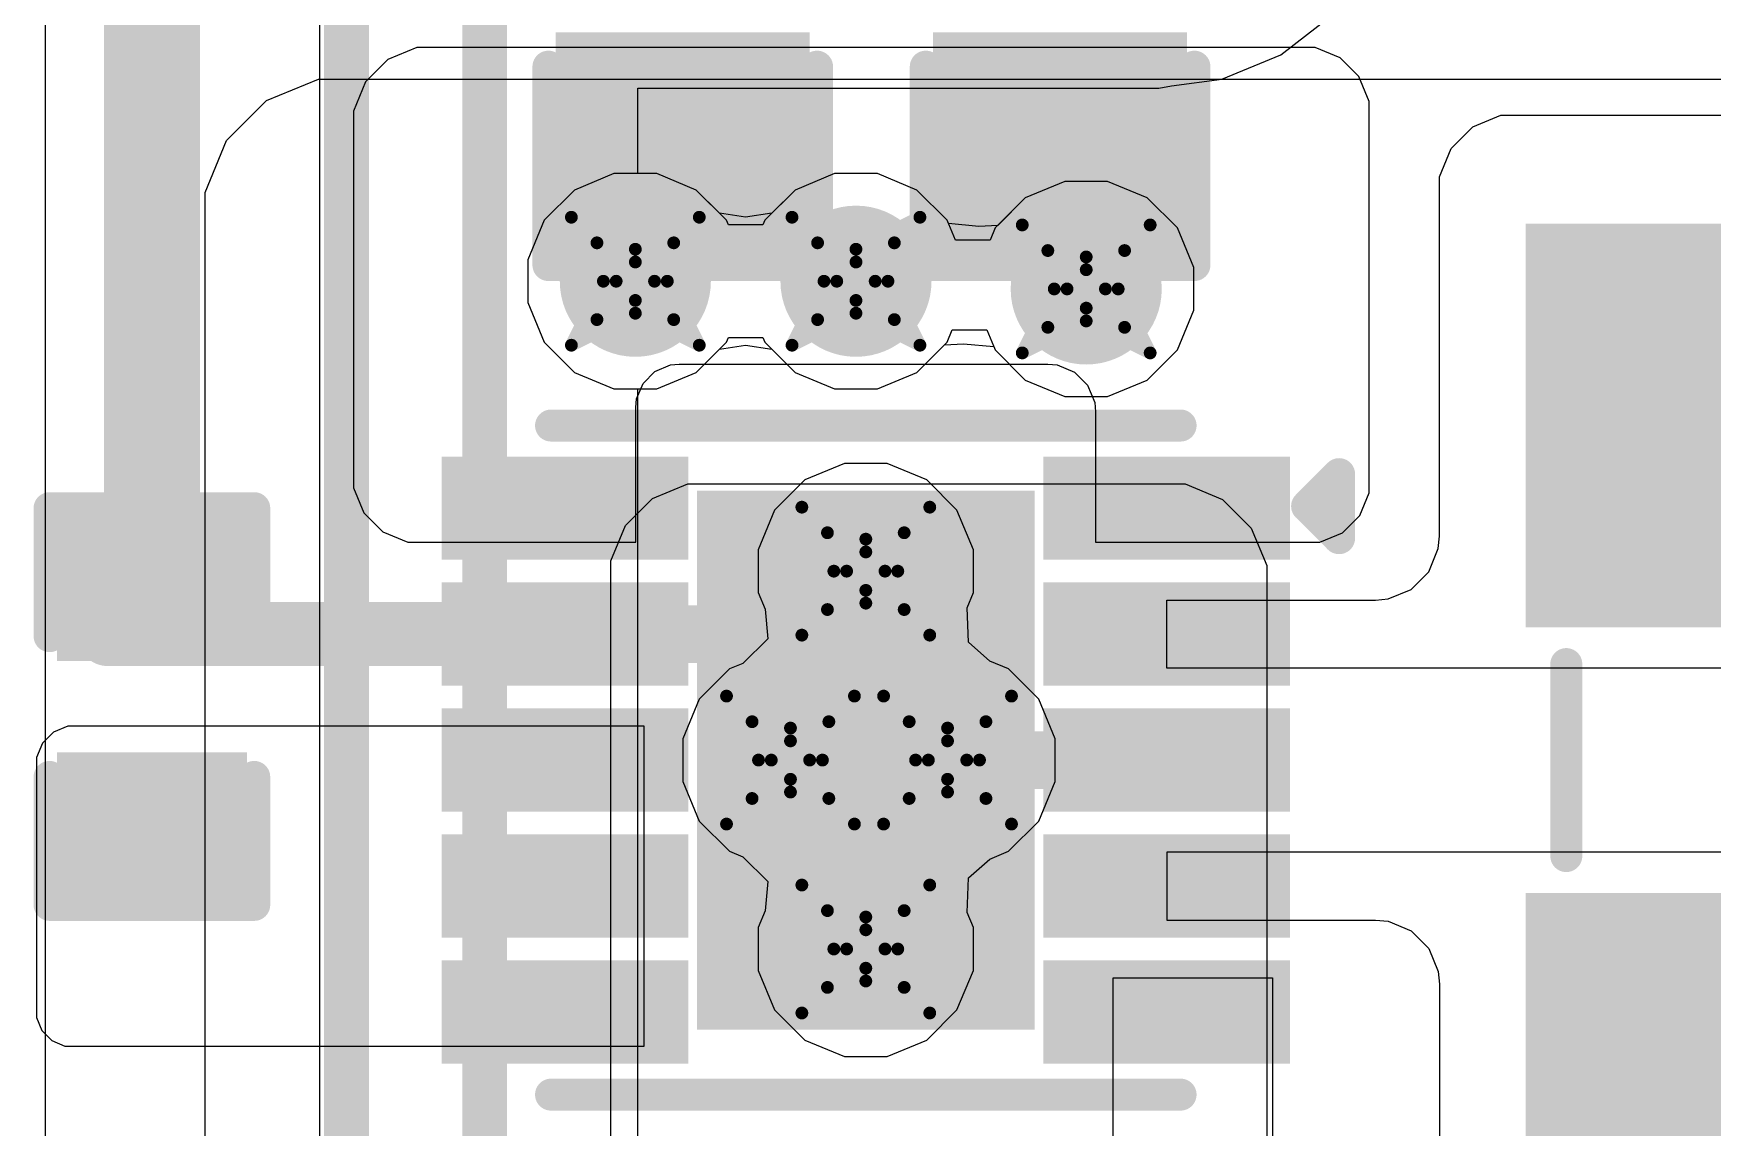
# Model space of a CAD drawing. Header units: inches. Extents: x -2 to 5376, y -4 to 5426.
# Drawn here: x 109.68 to 116.35, y 24.48 to 28.82 of the extents above; entities that cross this region are included whole.
import ezdxf

# ---------------------------------------------------------------- set-up
doc = ezdxf.new("R2010")
doc.units = ezdxf.units.IN
for name, color, linetype in [('Bottom Layer', 5, 'Continuous'), ('Bottom Overlay', 54, 'Continuous'), ('Bottom Paste', 16, 'Continuous'), ('Bottom Solder', 6, 'Continuous'), ('Drill Drawing', 1, 'Continuous'), ('Layer 1', 16, 'Continuous'), ('Layer 2', 76, 'Continuous'), ('Top Layer', 1, 'Continuous'), ('Via Holes', 16, 'Continuous')]:
    doc.layers.add(name, color=color, linetype=linetype)

# ---------------------------------------------------------------- blocks, each defined once
blk = doc.blocks.new('10_SON__2_5_2_5__B_141')
at = {"layer": 'Bottom Layer'}
for points in [[(-1.615, 1.135), (-0.775, 1.135), (-0.775, 0.865), (-1.615, 0.865)], [(0.775, 1.135), (1.615, 1.135), (1.615, 0.865), (0.775, 0.865)], [(-0.6, 1), (0.6, 1), (0.6, -1), (-0.6, -1)], [(-1.615, 0.635), (-0.775, 0.635), (-0.775, 0.365), (-1.615, 0.365)], [(0.775, 0.635), (1.615, 0.635), (1.615, 0.365), (0.775, 0.365)], [(-1.615, 0.135), (-0.775, 0.135), (-0.775, -0.135), (-1.615, -0.135)], [(0.775, 0.135), (1.615, 0.135), (1.615, -0.135), (0.775, -0.135)], [(-1.615, -0.365), (-0.775, -0.365), (-0.775, -0.635), (-1.615, -0.635)], [(0.775, -0.365), (1.615, -0.365), (1.615, -0.635), (0.775, -0.635)], [(-1.615, -0.865), (-0.775, -0.865), (-0.775, -1.135), (-1.615, -1.135)], [(0.775, -0.865), (1.615, -0.865), (1.615, -1.135), (0.775, -1.135)]]:
    blk.add_hatch(color=5, dxfattribs=at).paths.add_polyline_path(points)
at = {"layer": 'Bottom Paste'}
for points in [[(-1.615, 1.135), (-0.775, 1.135), (-0.775, 0.865), (-1.615, 0.865)], [(0.775, 1.135), (1.615, 1.135), (1.615, 0.865), (0.775, 0.865)], [(-1.615, 0.635), (-0.775, 0.635), (-0.775, 0.365), (-1.615, 0.365)], [(0.775, 0.635), (1.615, 0.635), (1.615, 0.365), (0.775, 0.365)], [(-1.615, 0.135), (-0.775, 0.135), (-0.775, -0.135), (-1.615, -0.135)], [(0.775, 0.135), (1.615, 0.135), (1.615, -0.135), (0.775, -0.135)], [(-1.615, -0.365), (-0.775, -0.365), (-0.775, -0.635), (-1.615, -0.635)], [(0.775, -0.365), (1.615, -0.365), (1.615, -0.635), (0.775, -0.635)], [(-1.615, -0.865), (-0.775, -0.865), (-0.775, -1.135), (-1.615, -1.135)], [(0.775, -0.865), (1.615, -0.865), (1.615, -1.135), (0.775, -1.135)]]:
    blk.add_hatch(color=16, dxfattribs=at).paths.add_polyline_path(points)
at = {"layer": 'Bottom Solder'}
for points in [[(-1.685, 1.205), (-0.705, 1.205), (-0.705, 0.795), (-1.685, 0.795)], [(0.705, 1.205), (1.685, 1.205), (1.685, 0.795), (0.705, 0.795)], [(-0.67, 1.07), (0.67, 1.07), (0.67, -1.07), (-0.67, -1.07)], [(-1.685, 0.705), (-0.705, 0.705), (-0.705, 0.295), (-1.685, 0.295)], [(0.705, 0.705), (1.685, 0.705), (1.685, 0.295), (0.705, 0.295)], [(-1.685, 0.205), (-0.705, 0.205), (-0.705, -0.205), (-1.685, -0.205)], [(0.705, 0.205), (1.685, 0.205), (1.685, -0.205), (0.705, -0.205)], [(-1.685, -0.295), (-0.705, -0.295), (-0.705, -0.705), (-1.685, -0.705)], [(0.705, -0.295), (1.685, -0.295), (1.685, -0.705), (0.705, -0.705)], [(-1.685, -0.795), (-0.705, -0.795), (-0.705, -1.205), (-1.685, -1.205)], [(0.705, -0.795), (1.685, -0.795), (1.685, -1.205), (0.705, -1.205)]]:
    blk.add_hatch(color=6, dxfattribs=at).paths.add_polyline_path(points)
at = {"layer": 'Bottom Overlay', "const_width": 0.127}
for points in [[(1.25, 1.328), (-1.25, 1.328)], [(-1.8796, -0.881), (-1.8796, -1.135)], [(-1.7526, -1.008), (-1.8796, -0.881)], [(-1.7526, -1.008), (-1.8796, -1.135)], [(1.25, -1.328), (-1.25, -1.328)]]:
    blk.add_lwpolyline(points, dxfattribs=at)
at = {"layer": 'Bottom Overlay', "const_width": 0.0635}
for points in [[(-1.2818, 1.328, 1), (-1.2183, 1.328, 1)], [(1.2183, 1.328, 1), (1.2818, 1.328, 1)], [(-1.9114, -0.881, 1), (-1.8478, -0.881, 1)], [(-1.9114, -0.881, 1), (-1.8478, -0.881, 1)], [(-1.7844, -1.008, 1), (-1.7208, -1.008, 1)], [(-1.7844, -1.008, 1), (-1.7208, -1.008, 1)], [(-1.9114, -1.135, 1), (-1.8478, -1.135, 1)], [(-1.9114, -1.135, 1), (-1.8478, -1.135, 1)], [(-1.2818, -1.328, 1), (-1.2183, -1.328, 1)], [(1.2183, -1.328, 1), (1.2818, -1.328, 1)]]:
    blk.add_lwpolyline(points, format="xyb", close=True, dxfattribs=at)
blk = doc.blocks.new('LVT303012_1R5M_N_B_247')
at = {"layer": 'Bottom Layer'}
for points in [[(-2.078, 1.66), (-0.578, 1.66), (-0.578, -1.66), (-2.078, -1.66)], [(0.578, 1.66), (2.078, 1.66), (2.078, -1.66), (0.578, -1.66)]]:
    blk.add_hatch(color=5, dxfattribs=at).paths.add_polyline_path(points)
at = {"layer": 'Bottom Paste'}
for points in [[(-2.078, 1.66), (-0.578, 1.66), (-0.578, -1.66), (-2.078, -1.66)], [(0.578, 1.66), (2.078, 1.66), (2.078, -1.66), (0.578, -1.66)]]:
    blk.add_hatch(color=16, dxfattribs=at).paths.add_polyline_path(points)
at = {"layer": 'Bottom Solder'}
for points in [[(-2.1288, 1.7108), (-0.5272, 1.7108), (-0.5272, -1.7108), (-2.1288, -1.7108)], [(0.5272, 1.7108), (2.1288, 1.7108), (2.1288, -1.7108), (0.5272, -1.7108)]]:
    blk.add_hatch(color=6, dxfattribs=at).paths.add_polyline_path(points)
at = {"layer": 'Bottom Overlay', "const_width": 0.127}
for points in [[(0.381, 1.5494), (-0.381, 1.5494)], [(0.381, -1.5494), (-0.381, -1.5494)]]:
    blk.add_lwpolyline(points, dxfattribs=at)
at = {"layer": 'Bottom Overlay', "const_width": 0.0635}
for points in [[(-0.4128, 1.5494, 1), (-0.3493, 1.5494, 1)], [(0.3493, 1.5494, 1), (0.4128, 1.5494, 1)], [(-0.4128, -1.5494, 1), (-0.3493, -1.5494, 1)], [(0.3493, -1.5494, 1), (0.4128, -1.5494, 1)]]:
    blk.add_lwpolyline(points, format="xyb", close=True, dxfattribs=at)
blk = doc.blocks.new('C___0402_B_288')
at = {"layer": 'Bottom Layer'}
for points in [[(-0.2413, 0.3175), (-0.2413, -0.3175), (-0.6985, -0.3175), (-0.6985, 0.3175)], [(0.6985, 0.3175), (0.6985, -0.3175), (0.2413, -0.3175), (0.2413, 0.3175)]]:
    blk.add_hatch(color=5, dxfattribs=at).paths.add_polyline_path(points)
at = {"layer": 'Bottom Paste'}
for points in [[(-0.2413, 0.3175), (-0.2413, -0.3175), (-0.6985, -0.3175), (-0.6985, 0.3175)], [(0.6985, 0.3175), (0.6985, -0.3175), (0.2413, -0.3175), (0.2413, 0.3175)]]:
    blk.add_hatch(color=16, dxfattribs=at).paths.add_polyline_path(points)
at = {"layer": 'Bottom Solder'}
for points in [[(-0.1813, 0.3775), (-0.1813, -0.3775), (-0.7585, -0.3775), (-0.7585, 0.3775)], [(0.7585, 0.3775), (0.7585, -0.3775), (0.1813, -0.3775), (0.1813, 0.3775)]]:
    blk.add_hatch(color=6, dxfattribs=at).paths.add_polyline_path(points)
at = {"layer": 'Bottom Overlay', "const_width": 0.127}
for points in [[(-0.7874, -0.4064), (-0.7874, 0.4064)], [(-0.2794, 0.4064), (-0.7874, 0.4064)], [(0.7874, 0.4064), (0.2794, 0.4064)], [(0.7874, -0.4064), (0.7874, 0.4064)], [(-0.2794, -0.4064), (-0.7874, -0.4064)], [(0.7874, -0.4064), (0.2794, -0.4064)]]:
    blk.add_lwpolyline(points, dxfattribs=at)
at = {"layer": 'Bottom Overlay', "const_width": 0.0635}
for points in [[(-0.8191, 0.4064, 1), (-0.7556, 0.4064, 1)], [(-0.8191, 0.4064, 1), (-0.7556, 0.4064, 1)], [(-0.3111, 0.4064, 1), (-0.2477, 0.4064, 1)], [(0.2477, 0.4064, 1), (0.3111, 0.4064, 1)], [(0.7556, 0.4064, 1), (0.8191, 0.4064, 1)], [(0.7556, 0.4064, 1), (0.8191, 0.4064, 1)], [(-0.8191, -0.4064, 1), (-0.7556, -0.4064, 1)], [(-0.8191, -0.4064, 1), (-0.7556, -0.4064, 1)], [(-0.3111, -0.4064, 1), (-0.2477, -0.4064, 1)], [(0.2477, -0.4064, 1), (0.3111, -0.4064, 1)], [(0.7556, -0.4064, 1), (0.8191, -0.4064, 1)], [(0.7556, -0.4064, 1), (0.8191, -0.4064, 1)]]:
    blk.add_lwpolyline(points, format="xyb", close=True, dxfattribs=at)
blk = doc.blocks.new('C___0603_B_290')
at = {"layer": 'Bottom Layer'}
for points in [[(-1.143, -0.4445), (-1.143, 0.4445), (-0.381, 0.4445), (-0.381, -0.4445)], [(0.381, -0.4445), (0.381, 0.4445), (1.143, 0.4445), (1.143, -0.4445)]]:
    blk.add_hatch(color=5, dxfattribs=at).paths.add_polyline_path(points)
at = {"layer": 'Bottom Paste'}
for points in [[(-1.143, -0.4445), (-1.143, 0.4445), (-0.381, 0.4445), (-0.381, -0.4445)], [(0.381, -0.4445), (0.381, 0.4445), (1.143, 0.4445), (1.143, -0.4445)]]:
    blk.add_hatch(color=16, dxfattribs=at).paths.add_polyline_path(points)
at = {"layer": 'Bottom Solder'}
for points in [[(-1.203, -0.5045), (-1.203, 0.5045), (-0.321, 0.5045), (-0.321, -0.5045)], [(0.321, -0.5045), (0.321, 0.5045), (1.203, 0.5045), (1.203, -0.5045)]]:
    blk.add_hatch(color=6, dxfattribs=at).paths.add_polyline_path(points)
at = {"layer": 'Bottom Overlay', "const_width": 0.127}
for points in [[(-0.4572, 0.5334), (-1.2446, 0.5334)], [(-1.2446, -0.5334), (-1.2446, 0.5334)], [(1.2446, 0.5334), (0.4572, 0.5334)], [(1.2446, -0.5334), (1.2446, 0.5334)], [(-0.4572, -0.5334), (-1.2446, -0.5334)], [(1.2446, -0.5334), (0.4572, -0.5334)]]:
    blk.add_lwpolyline(points, dxfattribs=at)
at = {"layer": 'Bottom Overlay', "const_width": 0.0635}
for points in [[(-1.2764, 0.5334, 1), (-1.2128, 0.5334, 1)], [(-1.2764, 0.5334, 1), (-1.2128, 0.5334, 1)], [(-0.4889, 0.5334, 1), (-0.4254, 0.5334, 1)], [(0.4254, 0.5334, 1), (0.4889, 0.5334, 1)], [(1.2128, 0.5334, 1), (1.2764, 0.5334, 1)], [(1.2128, 0.5334, 1), (1.2764, 0.5334, 1)], [(-1.2764, -0.5334, 1), (-1.2128, -0.5334, 1)], [(-1.2764, -0.5334, 1), (-1.2128, -0.5334, 1)], [(-0.4889, -0.5334, 1), (-0.4254, -0.5334, 1)], [(0.4254, -0.5334, 1), (0.4889, -0.5334, 1)], [(1.2128, -0.5334, 1), (1.2764, -0.5334, 1)], [(1.2128, -0.5334, 1), (1.2764, -0.5334, 1)]]:
    blk.add_lwpolyline(points, format="xyb", close=True, dxfattribs=at)
blk = doc.blocks.new('C___0603_B_291')
at = {"layer": 'Bottom Layer'}
for points in [[(-1.143, -0.4445), (-1.143, 0.4445), (-0.381, 0.4445), (-0.381, -0.4445)], [(0.381, -0.4445), (0.381, 0.4445), (1.143, 0.4445), (1.143, -0.4445)]]:
    blk.add_hatch(color=5, dxfattribs=at).paths.add_polyline_path(points)
at = {"layer": 'Bottom Paste'}
for points in [[(-1.143, -0.4445), (-1.143, 0.4445), (-0.381, 0.4445), (-0.381, -0.4445)], [(0.381, -0.4445), (0.381, 0.4445), (1.143, 0.4445), (1.143, -0.4445)]]:
    blk.add_hatch(color=16, dxfattribs=at).paths.add_polyline_path(points)
at = {"layer": 'Bottom Solder'}
for points in [[(-1.203, -0.5045), (-1.203, 0.5045), (-0.321, 0.5045), (-0.321, -0.5045)], [(0.321, -0.5045), (0.321, 0.5045), (1.203, 0.5045), (1.203, -0.5045)]]:
    blk.add_hatch(color=6, dxfattribs=at).paths.add_polyline_path(points)
at = {"layer": 'Bottom Overlay', "const_width": 0.127}
for points in [[(-0.4572, 0.5334), (-1.2446, 0.5334)], [(-1.2446, -0.5334), (-1.2446, 0.5334)], [(1.2446, 0.5334), (0.4572, 0.5334)], [(1.2446, -0.5334), (1.2446, 0.5334)], [(-0.4572, -0.5334), (-1.2446, -0.5334)], [(1.2446, -0.5334), (0.4572, -0.5334)]]:
    blk.add_lwpolyline(points, dxfattribs=at)
at = {"layer": 'Bottom Overlay', "const_width": 0.0635}
for points in [[(-1.2764, 0.5334, 1), (-1.2128, 0.5334, 1)], [(-1.2764, 0.5334, 1), (-1.2128, 0.5334, 1)], [(-0.4889, 0.5334, 1), (-0.4254, 0.5334, 1)], [(0.4254, 0.5334, 1), (0.4889, 0.5334, 1)], [(1.2128, 0.5334, 1), (1.2764, 0.5334, 1)], [(1.2128, 0.5334, 1), (1.2764, 0.5334, 1)], [(-1.2764, -0.5334, 1), (-1.2128, -0.5334, 1)], [(-1.2764, -0.5334, 1), (-1.2128, -0.5334, 1)], [(-0.4889, -0.5334, 1), (-0.4254, -0.5334, 1)], [(0.4254, -0.5334, 1), (0.4889, -0.5334, 1)], [(1.2128, -0.5334, 1), (1.2764, -0.5334, 1)], [(1.2128, -0.5334, 1), (1.2764, -0.5334, 1)]]:
    blk.add_lwpolyline(points, format="xyb", close=True, dxfattribs=at)

msp = doc.modelspace()

# ---------------------------------------------------------------- hatches: boundary and pattern name
at = {"layer": 'Bottom Layer'}
h = msp.add_hatch(color=5, dxfattribs=at)
edge = h.paths.add_edge_path()
edge.add_arc((112.0716, 27.8399), 0.3, 0, 360)
h = msp.add_hatch(color=5, dxfattribs=at)
edge = h.paths.add_edge_path()
edge.add_arc((112.9478, 27.8399), 0.3, 0, 360)
h = msp.add_hatch(color=5, dxfattribs=at)
edge = h.paths.add_edge_path()
edge.add_arc((113.8622, 27.8093), 0.3, 0, 360)
h = msp.add_hatch(color=5, dxfattribs=at)
edge = h.paths.add_edge_path()
edge.add_arc((112.9869, 26.689), 0.3, 0, 360)
h = msp.add_hatch(color=5, dxfattribs=at)
edge = h.paths.add_edge_path()
edge.add_arc((112.6877, 25.939), 0.3, 0, 360)
h = msp.add_hatch(color=5, dxfattribs=at)
edge = h.paths.add_edge_path()
edge.add_arc((113.3115, 25.939), 0.3, 0, 360)
h = msp.add_hatch(color=5, dxfattribs=at)
edge = h.paths.add_edge_path()
edge.add_arc((112.9869, 25.189), 0.3, 0, 360)
at = {"layer": 'Layer 1'}
h = msp.add_hatch(color=16, dxfattribs=at)
edge = h.paths.add_edge_path()
edge.add_arc((112.0716, 27.8399), 0.3, 0, 360)
h = msp.add_hatch(color=16, dxfattribs=at)
edge = h.paths.add_edge_path()
edge.add_arc((112.9478, 27.8399), 0.3, 0, 360)
h = msp.add_hatch(color=16, dxfattribs=at)
edge = h.paths.add_edge_path()
edge.add_arc((113.8622, 27.8093), 0.3, 0, 360)
h = msp.add_hatch(color=16, dxfattribs=at)
edge = h.paths.add_edge_path()
edge.add_arc((112.9869, 26.689), 0.3, 0, 360)
h = msp.add_hatch(color=16, dxfattribs=at)
edge = h.paths.add_edge_path()
edge.add_arc((112.6877, 25.939), 0.3, 0, 360)
h = msp.add_hatch(color=16, dxfattribs=at)
edge = h.paths.add_edge_path()
edge.add_arc((113.3115, 25.939), 0.3, 0, 360)
h = msp.add_hatch(color=16, dxfattribs=at)
edge = h.paths.add_edge_path()
edge.add_arc((112.9869, 25.189), 0.3, 0, 360)
at = {"layer": 'Layer 2'}
h = msp.add_hatch(color=76, dxfattribs=at)
edge = h.paths.add_edge_path()
edge.add_arc((112.0716, 27.8399), 0.3, 0, 360)
h = msp.add_hatch(color=76, dxfattribs=at)
edge = h.paths.add_edge_path()
edge.add_arc((112.9478, 27.8399), 0.3, 0, 360)
h = msp.add_hatch(color=76, dxfattribs=at)
edge = h.paths.add_edge_path()
edge.add_arc((113.8622, 27.8093), 0.3, 0, 360)
h = msp.add_hatch(color=76, dxfattribs=at)
edge = h.paths.add_edge_path()
edge.add_arc((112.9869, 26.689), 0.3, 0, 360)
h = msp.add_hatch(color=76, dxfattribs=at)
edge = h.paths.add_edge_path()
edge.add_arc((112.6877, 25.939), 0.3, 0, 360)
h = msp.add_hatch(color=76, dxfattribs=at)
edge = h.paths.add_edge_path()
edge.add_arc((113.3115, 25.939), 0.3, 0, 360)
h = msp.add_hatch(color=76, dxfattribs=at)
edge = h.paths.add_edge_path()
edge.add_arc((112.9869, 25.189), 0.3, 0, 360)
at = {"layer": 'Top Layer'}
h = msp.add_hatch(color=1, dxfattribs=at)
edge = h.paths.add_edge_path()
edge.add_arc((112.0716, 27.8399), 0.3, 0, 360)
h = msp.add_hatch(color=1, dxfattribs=at)
edge = h.paths.add_edge_path()
edge.add_arc((112.9478, 27.8399), 0.3, 0, 360)
h = msp.add_hatch(color=1, dxfattribs=at)
edge = h.paths.add_edge_path()
edge.add_arc((113.8622, 27.8093), 0.3, 0, 360)
h = msp.add_hatch(color=1, dxfattribs=at)
edge = h.paths.add_edge_path()
edge.add_arc((112.9869, 26.689), 0.3, 0, 360)
h = msp.add_hatch(color=1, dxfattribs=at)
edge = h.paths.add_edge_path()
edge.add_arc((112.6877, 25.939), 0.3, 0, 360)
h = msp.add_hatch(color=1, dxfattribs=at)
edge = h.paths.add_edge_path()
edge.add_arc((113.3115, 25.939), 0.3, 0, 360)
h = msp.add_hatch(color=1, dxfattribs=at)
edge = h.paths.add_edge_path()
edge.add_arc((112.9869, 25.189), 0.3, 0, 360)
at = {"layer": 'Via Holes'}
h = msp.add_hatch(color=7, dxfattribs=at)
edge = h.paths.add_edge_path()
edge.add_arc((112.0716, 27.8399), 0.15, 0, 360)
h = msp.add_hatch(color=7, dxfattribs=at)
edge = h.paths.add_edge_path()
edge.add_arc((112.9478, 27.8399), 0.15, 0, 360)
h = msp.add_hatch(color=7, dxfattribs=at)
edge = h.paths.add_edge_path()
edge.add_arc((113.8622, 27.8093), 0.15, 0, 360)
h = msp.add_hatch(color=7, dxfattribs=at)
edge = h.paths.add_edge_path()
edge.add_arc((112.9869, 26.689), 0.15, 0, 360)
h = msp.add_hatch(color=7, dxfattribs=at)
edge = h.paths.add_edge_path()
edge.add_arc((112.6877, 25.939), 0.15, 0, 360)
h = msp.add_hatch(color=7, dxfattribs=at)
edge = h.paths.add_edge_path()
edge.add_arc((113.3115, 25.939), 0.15, 0, 360)
h = msp.add_hatch(color=7, dxfattribs=at)
edge = h.paths.add_edge_path()
edge.add_arc((112.9869, 25.189), 0.15, 0, 360)

# ---------------------------------------------------------------- linework, layer by layer
at = {"layer": 'Bottom Layer'}
for p, q in [((111.2044, 28.7678), (111.0885, 28.7198)), ((111.2671, 28.7678), (111.2044, 28.7678)), ((114.7189, 28.7678), (111.2671, 28.7678)), ((114.772, 28.7678), (114.7189, 28.7678)), ((114.7189, 28.7678), (114.7189, 28.7678)), ((114.8701, 28.7272), (114.772, 28.7678)), ((111.0885, 28.7198), (110.9999, 28.6311)), ((114.9452, 28.6521), (114.8701, 28.7272)), ((110.9999, 28.6311), (110.9519, 28.5153)), ((114.9858, 28.554), (114.9452, 28.6521)), ((114.9858, 28.5009), (114.9858, 28.554)), ((110.9519, 28.5153), (110.9519, 28.4526)), ((114.9858, 27.0485), (114.9858, 28.5009)), ((115.3973, 28.4524), (115.5094, 28.4988)), ((115.5094, 28.4988), (118.7914, 28.4988)), ((110.9519, 28.4526), (110.9519, 28.4526)), ((110.9519, 28.4526), (110.9519, 27.074)), ((115.3116, 28.3667), (115.3973, 28.4524)), ((115.2652, 28.2546), (115.3116, 28.3667)), ((115.2652, 28.194), (115.2652, 28.2546)), ((115.2652, 26.828), (115.2652, 28.194)), ((112.1021, 27.4344), (112.1496, 27.482)), ((112.1496, 27.482), (112.2117, 27.5077)), ((112.2117, 27.5077), (112.2453, 27.511)), ((112.2453, 27.511), (113.7101, 27.511)), ((112.2453, 27.511), (112.2453, 27.511)), ((112.2453, 27.511), (112.2453, 27.511)), ((113.7101, 27.511), (113.747, 27.5074)), ((113.747, 27.5074), (113.8153, 27.4791)), ((113.8153, 27.4791), (113.8676, 27.4268)), ((112.0763, 27.3724), (112.1021, 27.4344)), ((113.8676, 27.4268), (113.8959, 27.3585)), ((112.073, 27.3388), (112.0763, 27.3724)), ((112.073, 26.804), (112.073, 27.3388)), ((113.8959, 27.3585), (113.8995, 27.3215)), ((113.8995, 27.3215), (113.8995, 27.3215)), ((113.8995, 27.3215), (113.8995, 26.804)), ((110.9519, 27.074), (110.9519, 27.0203)), ((110.9519, 27.0203), (110.993, 26.921)), ((114.9858, 26.9998), (114.9858, 27.0485)), ((114.9858, 27.0485), (114.9858, 27.0485)), ((114.9486, 26.91), (114.9858, 26.9998)), ((110.993, 26.921), (111.0689, 26.8451)), ((114.8798, 26.8412), (114.9486, 26.91)), ((111.0689, 26.8451), (111.1682, 26.804)), ((111.1682, 26.804), (111.2219, 26.804)), ((111.2219, 26.804), (111.2219, 26.804)), ((111.2219, 26.804), (112.073, 26.804)), ((113.8995, 26.804), (114.7413, 26.804)), ((114.7413, 26.804), (114.79, 26.804)), ((114.79, 26.804), (114.8798, 26.8412)), ((115.2603, 26.7784), (115.2652, 26.828)), ((115.2224, 26.6869), (115.2603, 26.7784)), ((115.1523, 26.6168), (115.2224, 26.6869)), ((115.0608, 26.5789), (115.1523, 26.6168)), ((114.1819, 26.304), (114.1819, 26.574)), ((114.1819, 26.574), (115.0112, 26.574)), ((115.0112, 26.574), (115.0608, 26.5789)), ((118.8076, 26.304), (114.1819, 26.304)), ((109.8175, 26.074), (109.7605, 26.0504)), ((109.8484, 26.074), (109.8175, 26.074)), ((112.1062, 26.074), (109.8484, 26.074)), ((112.1062, 24.804), (112.1062, 26.074)), ((109.7168, 26.0067), (109.6932, 25.9497)), ((109.7605, 26.0504), (109.7168, 26.0067)), ((109.6932, 25.9497), (109.6932, 25.9189)), ((109.6932, 25.9189), (109.6932, 25.9189)), ((109.6932, 25.9189), (109.6932, 24.945)), ((118.8076, 25.574), (114.1819, 25.574)), ((114.1819, 25.574), (114.1819, 25.304)), ((114.1819, 25.304), (115.0112, 25.304)), ((114.1819, 25.304), (114.1819, 25.304)), ((115.0112, 25.304), (115.0608, 25.2991)), ((115.0608, 25.2991), (115.1523, 25.2612)), ((115.1523, 25.2612), (115.2224, 25.1911)), ((115.2224, 25.1911), (115.2603, 25.0996)), ((113.9693, 24.1165), (113.9693, 25.074)), ((113.9693, 25.074), (114.6019, 25.074)), ((114.6019, 25.074), (114.6019, 22.788)), ((115.2603, 25.0996), (115.2652, 25.05)), ((115.2652, 25.05), (115.2652, 25.05)), ((115.2652, 25.05), (115.2652, 23.6234)), ((109.6932, 24.945), (109.6932, 24.9169)), ((109.6932, 24.9169), (109.7147, 24.8651)), ((109.7147, 24.8651), (109.7543, 24.8255)), ((109.7543, 24.8255), (109.8061, 24.804)), ((109.8061, 24.804), (109.8342, 24.804)), ((109.8342, 24.804), (109.8342, 24.804)), ((109.8342, 24.804), (112.1062, 24.804))]:
    msp.add_line(p, q, dxfattribs=at)
for points, const_width in [([(110.1517, 26.6215), (110.1517, 29.3185)], 0.381), ([(109.9786, 26.439), (111.4363, 26.439)], 0.254), ([(111.7919, 26.439), (112.4869, 26.439)], 0.2286), ([(113.3115, 25.939), (114.1819, 25.939)], 0.2286)]:
    msp.add_lwpolyline(points, dxfattribs=dict(at, const_width=const_width))
for points, const_width in [([(110.0564, 26.6215, 1), (110.2469, 26.6215, 1)], 0.1905), ([(109.9151, 26.439, 1), (110.0421, 26.439, 1)], 0.127), ([(111.3728, 26.439, 1), (111.4998, 26.439, 1)], 0.127), ([(111.7347, 26.439, 1), (111.849, 26.439, 1)], 0.1143), ([(112.4297, 26.439, 1), (112.544, 26.439, 1)], 0.1143), ([(112.4297, 26.439, 1), (112.544, 26.439, 1)], 0.1143), ([(112.9297, 25.939, 1), (113.044, 25.939, 1)], 0.1143), ([(113.2543, 25.939, 1), (113.3686, 25.939, 1)], 0.1143), ([(114.1247, 25.939, 1), (114.239, 25.939, 1)], 0.1143)]:
    msp.add_lwpolyline(points, format="xyb", close=True, dxfattribs=dict(at, const_width=const_width))
at = {"layer": 'Bottom Layer', "const_width": 0.2286}
msp.add_lwpolyline([(112.4869, 26.439, -0.414214), (112.9869, 25.939)], format="xyb", dxfattribs=at)
at = {"layer": 'Drill Drawing', "const_width": 0.0508}
for points in [[(111.8176, 28.0939), (112.0716, 27.9669)], [(111.8176, 28.0939), (111.9446, 27.8399)], [(112.0716, 27.9669), (112.3256, 28.0939)], [(112.1986, 27.8399), (112.3256, 28.0939)], [(112.6938, 28.0939), (112.9478, 27.9669)], [(112.6938, 28.0939), (112.8208, 27.8399)], [(112.9478, 27.9669), (113.2018, 28.0939)], [(113.0748, 27.8399), (113.2018, 28.0939)], [(113.6082, 28.0633), (113.8622, 27.9363)], [(113.6082, 28.0633), (113.7352, 27.8093)], [(113.8622, 27.9363), (114.1162, 28.0633)], [(113.9892, 27.8093), (114.1162, 28.0633)], [(111.9192, 27.9923), (112.0716, 27.9161)], [(111.9192, 27.9923), (111.9954, 27.8399)], [(112.0716, 27.9161), (112.224, 27.9923)], [(112.1478, 27.8399), (112.224, 27.9923)], [(112.7954, 27.9923), (112.9478, 27.9161)], [(112.7954, 27.9923), (112.8716, 27.8399)], [(112.9478, 27.9161), (113.1002, 27.9923)], [(113.024, 27.8399), (113.1002, 27.9923)], [(113.7098, 27.9617), (113.8622, 27.8855)], [(113.7098, 27.9617), (113.786, 27.8093)], [(113.8622, 27.8855), (114.0146, 27.9617)], [(113.9384, 27.8093), (114.0146, 27.9617)], [(111.8176, 27.5859), (111.9446, 27.8399)], [(111.9192, 27.6875), (111.9954, 27.8399)], [(112.1478, 27.8399), (112.224, 27.6875)], [(112.1986, 27.8399), (112.3256, 27.5859)], [(112.6938, 27.5859), (112.8208, 27.8399)], [(112.7954, 27.6875), (112.8716, 27.8399)], [(113.024, 27.8399), (113.1002, 27.6875)], [(113.0748, 27.8399), (113.2018, 27.5859)], [(113.6082, 27.5553), (113.7352, 27.8093)], [(113.7098, 27.6569), (113.786, 27.8093)], [(113.9384, 27.8093), (114.0146, 27.6569)], [(113.9892, 27.8093), (114.1162, 27.5553)], [(111.8176, 27.5859), (112.0716, 27.7129)], [(111.9192, 27.6875), (112.0716, 27.7637)], [(112.0716, 27.7637), (112.224, 27.6875)], [(112.0716, 27.7129), (112.3256, 27.5859)], [(112.6938, 27.5859), (112.9478, 27.7129)], [(112.7954, 27.6875), (112.9478, 27.7637)], [(112.9478, 27.7637), (113.1002, 27.6875)], [(112.9478, 27.7129), (113.2018, 27.5859)], [(113.7098, 27.6569), (113.8622, 27.7331)], [(113.8622, 27.7331), (114.0146, 27.6569)], [(113.6082, 27.5553), (113.8622, 27.6823)], [(113.8622, 27.6823), (114.1162, 27.5553)], [(112.7329, 26.943), (112.9869, 26.816)], [(112.7329, 26.943), (112.8599, 26.689)], [(112.9869, 26.816), (113.2409, 26.943)], [(113.1139, 26.689), (113.2409, 26.943)], [(112.8345, 26.8414), (112.9869, 26.7652)], [(112.8345, 26.8414), (112.9107, 26.689)], [(112.9869, 26.7652), (113.1393, 26.8414)], [(113.0631, 26.689), (113.1393, 26.8414)], [(112.7329, 26.435), (112.8599, 26.689)], [(112.8345, 26.5366), (112.9107, 26.689)], [(113.0631, 26.689), (113.1393, 26.5366)], [(113.1139, 26.689), (113.2409, 26.435)], [(112.8345, 26.5366), (112.9869, 26.6128)], [(112.9869, 26.6128), (113.1393, 26.5366)], [(112.7329, 26.435), (112.9869, 26.562)], [(112.9869, 26.562), (113.2409, 26.435)], [(112.4337, 26.193), (112.6877, 26.066)], [(112.4337, 26.193), (112.5607, 25.939)], [(112.6877, 26.066), (112.9417, 26.193)], [(112.8147, 25.939), (112.9417, 26.193)], [(113.0575, 26.193), (113.3115, 26.066)], [(113.0575, 26.193), (113.1845, 25.939)], [(113.3115, 26.066), (113.5655, 26.193)], [(113.4385, 25.939), (113.5655, 26.193)], [(112.5353, 26.0914), (112.6877, 26.0152)], [(112.5353, 26.0914), (112.6115, 25.939)], [(112.6877, 26.0152), (112.8401, 26.0914)], [(112.7639, 25.939), (112.8401, 26.0914)], [(113.1591, 26.0914), (113.3115, 26.0152)], [(113.1591, 26.0914), (113.2353, 25.939)], [(113.3115, 26.0152), (113.4639, 26.0914)], [(113.3877, 25.939), (113.4639, 26.0914)], [(112.4337, 25.685), (112.5607, 25.939)], [(112.5353, 25.7866), (112.6115, 25.939)], [(112.7639, 25.939), (112.8401, 25.7866)], [(112.8147, 25.939), (112.9417, 25.685)], [(113.0575, 25.685), (113.1845, 25.939)], [(113.1591, 25.7866), (113.2353, 25.939)], [(113.3877, 25.939), (113.4639, 25.7866)], [(113.4385, 25.939), (113.5655, 25.685)], [(112.5353, 25.7866), (112.6877, 25.8628)], [(112.6877, 25.8628), (112.8401, 25.7866)], [(113.1591, 25.7866), (113.3115, 25.8628)], [(113.3115, 25.8628), (113.4639, 25.7866)], [(112.4337, 25.685), (112.6877, 25.812)], [(112.6877, 25.812), (112.9417, 25.685)], [(113.0575, 25.685), (113.3115, 25.812)], [(113.3115, 25.812), (113.5655, 25.685)], [(112.7329, 25.443), (112.9869, 25.316)], [(112.7329, 25.443), (112.8599, 25.189)], [(112.9869, 25.316), (113.2409, 25.443)], [(113.1139, 25.189), (113.2409, 25.443)], [(112.8345, 25.3414), (112.9869, 25.2652)], [(112.8345, 25.3414), (112.9107, 25.189)], [(112.9869, 25.2652), (113.1393, 25.3414)], [(113.0631, 25.189), (113.1393, 25.3414)], [(112.7329, 24.935), (112.8599, 25.189)], [(112.8345, 25.0366), (112.9107, 25.189)], [(113.0631, 25.189), (113.1393, 25.0366)], [(113.1139, 25.189), (113.2409, 24.935)], [(112.8345, 25.0366), (112.9869, 25.1128)], [(112.9869, 25.1128), (113.1393, 25.0366)], [(112.7329, 24.935), (112.9869, 25.062)], [(112.9869, 25.062), (113.2409, 24.935)]]:
    msp.add_lwpolyline(points, dxfattribs=at)
at = {"layer": 'Drill Drawing', "const_width": 0.0254}
for points in [[(111.8049, 28.0939, 1), (111.8303, 28.0939, 1)], [(111.8049, 28.0939, 1), (111.8303, 28.0939, 1)], [(112.3129, 28.0939, 1), (112.3383, 28.0939, 1)], [(112.3129, 28.0939, 1), (112.3383, 28.0939, 1)], [(112.6811, 28.0939, 1), (112.7065, 28.0939, 1)], [(112.6811, 28.0939, 1), (112.7065, 28.0939, 1)], [(113.1891, 28.0939, 1), (113.2145, 28.0939, 1)], [(113.1891, 28.0939, 1), (113.2145, 28.0939, 1)], [(113.5955, 28.0633, 1), (113.6209, 28.0633, 1)], [(113.5955, 28.0633, 1), (113.6209, 28.0633, 1)], [(114.1035, 28.0633, 1), (114.1289, 28.0633, 1)], [(114.1035, 28.0633, 1), (114.1289, 28.0633, 1)], [(111.9065, 27.9923, 1), (111.9319, 27.9923, 1)], [(111.9065, 27.9923, 1), (111.9319, 27.9923, 1)], [(112.2113, 27.9923, 1), (112.2367, 27.9923, 1)], [(112.2113, 27.9923, 1), (112.2367, 27.9923, 1)], [(112.7827, 27.9923, 1), (112.8081, 27.9923, 1)], [(112.7827, 27.9923, 1), (112.8081, 27.9923, 1)], [(113.0875, 27.9923, 1), (113.1129, 27.9923, 1)], [(113.0875, 27.9923, 1), (113.1129, 27.9923, 1)], [(112.0589, 27.9669, 1), (112.0843, 27.9669, 1)], [(112.0589, 27.9669, 1), (112.0843, 27.9669, 1)], [(112.0589, 27.9161, 1), (112.0843, 27.9161, 1)], [(112.0589, 27.9161, 1), (112.0843, 27.9161, 1)], [(112.9351, 27.9669, 1), (112.9605, 27.9669, 1)], [(112.9351, 27.9669, 1), (112.9605, 27.9669, 1)], [(112.9351, 27.9161, 1), (112.9605, 27.9161, 1)], [(112.9351, 27.9161, 1), (112.9605, 27.9161, 1)], [(113.6971, 27.9617, 1), (113.7225, 27.9617, 1)], [(113.6971, 27.9617, 1), (113.7225, 27.9617, 1)], [(113.8495, 27.9363, 1), (113.8749, 27.9363, 1)], [(113.8495, 27.9363, 1), (113.8749, 27.9363, 1)], [(114.0019, 27.9617, 1), (114.0273, 27.9617, 1)], [(114.0019, 27.9617, 1), (114.0273, 27.9617, 1)], [(113.8495, 27.8855, 1), (113.8749, 27.8855, 1)], [(113.8495, 27.8855, 1), (113.8749, 27.8855, 1)], [(111.9319, 27.8399, 1), (111.9573, 27.8399, 1)], [(111.9319, 27.8399, 1), (111.9573, 27.8399, 1)], [(111.9827, 27.8399, 1), (112.0081, 27.8399, 1)], [(111.9827, 27.8399, 1), (112.0081, 27.8399, 1)], [(112.1351, 27.8399, 1), (112.1605, 27.8399, 1)], [(112.1351, 27.8399, 1), (112.1605, 27.8399, 1)], [(112.1859, 27.8399, 1), (112.2113, 27.8399, 1)], [(112.1859, 27.8399, 1), (112.2113, 27.8399, 1)], [(112.8081, 27.8399, 1), (112.8335, 27.8399, 1)], [(112.8081, 27.8399, 1), (112.8335, 27.8399, 1)], [(112.8589, 27.8399, 1), (112.8843, 27.8399, 1)], [(112.8589, 27.8399, 1), (112.8843, 27.8399, 1)], [(113.0113, 27.8399, 1), (113.0367, 27.8399, 1)], [(113.0113, 27.8399, 1), (113.0367, 27.8399, 1)], [(113.0621, 27.8399, 1), (113.0875, 27.8399, 1)], [(113.0621, 27.8399, 1), (113.0875, 27.8399, 1)], [(113.7225, 27.8093, 1), (113.7479, 27.8093, 1)], [(113.7225, 27.8093, 1), (113.7479, 27.8093, 1)], [(113.7733, 27.8093, 1), (113.7987, 27.8093, 1)], [(113.7733, 27.8093, 1), (113.7987, 27.8093, 1)], [(113.9257, 27.8093, 1), (113.9511, 27.8093, 1)], [(113.9257, 27.8093, 1), (113.9511, 27.8093, 1)], [(113.9765, 27.8093, 1), (114.0019, 27.8093, 1)], [(113.9765, 27.8093, 1), (114.0019, 27.8093, 1)], [(112.0589, 27.7637, 1), (112.0843, 27.7637, 1)], [(112.0589, 27.7637, 1), (112.0843, 27.7637, 1)], [(112.0589, 27.7129, 1), (112.0843, 27.7129, 1)], [(112.0589, 27.7129, 1), (112.0843, 27.7129, 1)], [(112.9351, 27.7637, 1), (112.9605, 27.7637, 1)], [(112.9351, 27.7637, 1), (112.9605, 27.7637, 1)], [(112.9351, 27.7129, 1), (112.9605, 27.7129, 1)], [(112.9351, 27.7129, 1), (112.9605, 27.7129, 1)], [(113.8495, 27.7331, 1), (113.8749, 27.7331, 1)], [(113.8495, 27.7331, 1), (113.8749, 27.7331, 1)], [(111.9065, 27.6875, 1), (111.9319, 27.6875, 1)], [(111.9065, 27.6875, 1), (111.9319, 27.6875, 1)], [(112.2113, 27.6875, 1), (112.2367, 27.6875, 1)], [(112.2113, 27.6875, 1), (112.2367, 27.6875, 1)], [(112.7827, 27.6875, 1), (112.8081, 27.6875, 1)], [(112.7827, 27.6875, 1), (112.8081, 27.6875, 1)], [(113.0875, 27.6875, 1), (113.1129, 27.6875, 1)], [(113.0875, 27.6875, 1), (113.1129, 27.6875, 1)], [(113.6971, 27.6569, 1), (113.7225, 27.6569, 1)], [(113.6971, 27.6569, 1), (113.7225, 27.6569, 1)], [(113.8495, 27.6823, 1), (113.8749, 27.6823, 1)], [(113.8495, 27.6823, 1), (113.8749, 27.6823, 1)], [(114.0019, 27.6569, 1), (114.0273, 27.6569, 1)], [(114.0019, 27.6569, 1), (114.0273, 27.6569, 1)], [(111.8049, 27.5859, 1), (111.8303, 27.5859, 1)], [(111.8049, 27.5859, 1), (111.8303, 27.5859, 1)], [(112.3129, 27.5859, 1), (112.3383, 27.5859, 1)], [(112.3129, 27.5859, 1), (112.3383, 27.5859, 1)], [(112.6811, 27.5859, 1), (112.7065, 27.5859, 1)], [(112.6811, 27.5859, 1), (112.7065, 27.5859, 1)], [(113.1891, 27.5859, 1), (113.2145, 27.5859, 1)], [(113.1891, 27.5859, 1), (113.2145, 27.5859, 1)], [(113.5955, 27.5553, 1), (113.6209, 27.5553, 1)], [(113.5955, 27.5553, 1), (113.6209, 27.5553, 1)], [(114.1035, 27.5553, 1), (114.1289, 27.5553, 1)], [(114.1035, 27.5553, 1), (114.1289, 27.5553, 1)], [(112.7202, 26.943, 1), (112.7456, 26.943, 1)], [(112.7202, 26.943, 1), (112.7456, 26.943, 1)], [(113.2282, 26.943, 1), (113.2536, 26.943, 1)], [(113.2282, 26.943, 1), (113.2536, 26.943, 1)], [(112.8218, 26.8414, 1), (112.8472, 26.8414, 1)], [(112.8218, 26.8414, 1), (112.8472, 26.8414, 1)], [(112.9742, 26.816, 1), (112.9996, 26.816, 1)], [(112.9742, 26.816, 1), (112.9996, 26.816, 1)], [(113.1266, 26.8414, 1), (113.152, 26.8414, 1)], [(113.1266, 26.8414, 1), (113.152, 26.8414, 1)], [(112.9742, 26.7652, 1), (112.9996, 26.7652, 1)], [(112.9742, 26.7652, 1), (112.9996, 26.7652, 1)], [(112.8472, 26.689, 1), (112.8726, 26.689, 1)], [(112.8472, 26.689, 1), (112.8726, 26.689, 1)], [(112.898, 26.689, 1), (112.9234, 26.689, 1)], [(112.898, 26.689, 1), (112.9234, 26.689, 1)], [(113.0504, 26.689, 1), (113.0758, 26.689, 1)], [(113.0504, 26.689, 1), (113.0758, 26.689, 1)], [(113.1012, 26.689, 1), (113.1266, 26.689, 1)], [(113.1012, 26.689, 1), (113.1266, 26.689, 1)], [(112.9742, 26.6128, 1), (112.9996, 26.6128, 1)], [(112.9742, 26.6128, 1), (112.9996, 26.6128, 1)], [(112.8218, 26.5366, 1), (112.8472, 26.5366, 1)], [(112.8218, 26.5366, 1), (112.8472, 26.5366, 1)], [(112.9742, 26.562, 1), (112.9996, 26.562, 1)], [(112.9742, 26.562, 1), (112.9996, 26.562, 1)], [(113.1266, 26.5366, 1), (113.152, 26.5366, 1)], [(113.1266, 26.5366, 1), (113.152, 26.5366, 1)], [(112.7202, 26.435, 1), (112.7456, 26.435, 1)], [(112.7202, 26.435, 1), (112.7456, 26.435, 1)], [(113.2282, 26.435, 1), (113.2536, 26.435, 1)], [(113.2282, 26.435, 1), (113.2536, 26.435, 1)], [(112.421, 26.193, 1), (112.4464, 26.193, 1)], [(112.421, 26.193, 1), (112.4464, 26.193, 1)], [(112.929, 26.193, 1), (112.9544, 26.193, 1)], [(112.929, 26.193, 1), (112.9544, 26.193, 1)], [(113.0448, 26.193, 1), (113.0702, 26.193, 1)], [(113.0448, 26.193, 1), (113.0702, 26.193, 1)], [(113.5528, 26.193, 1), (113.5782, 26.193, 1)], [(113.5528, 26.193, 1), (113.5782, 26.193, 1)], [(112.5226, 26.0914, 1), (112.548, 26.0914, 1)], [(112.5226, 26.0914, 1), (112.548, 26.0914, 1)], [(112.675, 26.066, 1), (112.7004, 26.066, 1)], [(112.675, 26.066, 1), (112.7004, 26.066, 1)], [(112.8274, 26.0914, 1), (112.8528, 26.0914, 1)], [(112.8274, 26.0914, 1), (112.8528, 26.0914, 1)], [(113.1464, 26.0914, 1), (113.1718, 26.0914, 1)], [(113.1464, 26.0914, 1), (113.1718, 26.0914, 1)], [(113.2988, 26.066, 1), (113.3242, 26.066, 1)], [(113.2988, 26.066, 1), (113.3242, 26.066, 1)], [(113.4512, 26.0914, 1), (113.4766, 26.0914, 1)], [(113.4512, 26.0914, 1), (113.4766, 26.0914, 1)], [(112.675, 26.0152, 1), (112.7004, 26.0152, 1)], [(112.675, 26.0152, 1), (112.7004, 26.0152, 1)], [(113.2988, 26.0152, 1), (113.3242, 26.0152, 1)], [(113.2988, 26.0152, 1), (113.3242, 26.0152, 1)], [(112.548, 25.939, 1), (112.5734, 25.939, 1)], [(112.548, 25.939, 1), (112.5734, 25.939, 1)], [(112.5988, 25.939, 1), (112.6242, 25.939, 1)], [(112.5988, 25.939, 1), (112.6242, 25.939, 1)], [(112.7512, 25.939, 1), (112.7766, 25.939, 1)], [(112.7512, 25.939, 1), (112.7766, 25.939, 1)], [(112.802, 25.939, 1), (112.8274, 25.939, 1)], [(112.802, 25.939, 1), (112.8274, 25.939, 1)], [(113.1718, 25.939, 1), (113.1972, 25.939, 1)], [(113.1718, 25.939, 1), (113.1972, 25.939, 1)], [(113.2226, 25.939, 1), (113.248, 25.939, 1)], [(113.2226, 25.939, 1), (113.248, 25.939, 1)], [(113.375, 25.939, 1), (113.4004, 25.939, 1)], [(113.375, 25.939, 1), (113.4004, 25.939, 1)], [(113.4258, 25.939, 1), (113.4512, 25.939, 1)], [(113.4258, 25.939, 1), (113.4512, 25.939, 1)], [(112.675, 25.8628, 1), (112.7004, 25.8628, 1)], [(112.675, 25.8628, 1), (112.7004, 25.8628, 1)], [(113.2988, 25.8628, 1), (113.3242, 25.8628, 1)], [(113.2988, 25.8628, 1), (113.3242, 25.8628, 1)], [(112.5226, 25.7866, 1), (112.548, 25.7866, 1)], [(112.5226, 25.7866, 1), (112.548, 25.7866, 1)], [(112.675, 25.812, 1), (112.7004, 25.812, 1)], [(112.675, 25.812, 1), (112.7004, 25.812, 1)], [(112.8274, 25.7866, 1), (112.8528, 25.7866, 1)], [(112.8274, 25.7866, 1), (112.8528, 25.7866, 1)], [(113.1464, 25.7866, 1), (113.1718, 25.7866, 1)], [(113.1464, 25.7866, 1), (113.1718, 25.7866, 1)], [(113.2988, 25.812, 1), (113.3242, 25.812, 1)], [(113.2988, 25.812, 1), (113.3242, 25.812, 1)], [(113.4512, 25.7866, 1), (113.4766, 25.7866, 1)], [(113.4512, 25.7866, 1), (113.4766, 25.7866, 1)], [(112.421, 25.685, 1), (112.4464, 25.685, 1)], [(112.421, 25.685, 1), (112.4464, 25.685, 1)], [(112.929, 25.685, 1), (112.9544, 25.685, 1)], [(112.929, 25.685, 1), (112.9544, 25.685, 1)], [(113.0448, 25.685, 1), (113.0702, 25.685, 1)], [(113.0448, 25.685, 1), (113.0702, 25.685, 1)], [(113.5528, 25.685, 1), (113.5782, 25.685, 1)], [(113.5528, 25.685, 1), (113.5782, 25.685, 1)], [(112.7202, 25.443, 1), (112.7456, 25.443, 1)], [(112.7202, 25.443, 1), (112.7456, 25.443, 1)], [(113.2282, 25.443, 1), (113.2536, 25.443, 1)], [(113.2282, 25.443, 1), (113.2536, 25.443, 1)], [(112.8218, 25.3414, 1), (112.8472, 25.3414, 1)], [(112.8218, 25.3414, 1), (112.8472, 25.3414, 1)], [(112.9742, 25.316, 1), (112.9996, 25.316, 1)], [(112.9742, 25.316, 1), (112.9996, 25.316, 1)], [(113.1266, 25.3414, 1), (113.152, 25.3414, 1)], [(113.1266, 25.3414, 1), (113.152, 25.3414, 1)], [(112.9742, 25.2652, 1), (112.9996, 25.2652, 1)], [(112.9742, 25.2652, 1), (112.9996, 25.2652, 1)], [(112.8472, 25.189, 1), (112.8726, 25.189, 1)], [(112.8472, 25.189, 1), (112.8726, 25.189, 1)], [(112.898, 25.189, 1), (112.9234, 25.189, 1)], [(112.898, 25.189, 1), (112.9234, 25.189, 1)], [(113.0504, 25.189, 1), (113.0758, 25.189, 1)], [(113.0504, 25.189, 1), (113.0758, 25.189, 1)], [(113.1012, 25.189, 1), (113.1266, 25.189, 1)], [(113.1012, 25.189, 1), (113.1266, 25.189, 1)], [(112.9742, 25.1128, 1), (112.9996, 25.1128, 1)], [(112.9742, 25.1128, 1), (112.9996, 25.1128, 1)], [(112.9742, 25.062, 1), (112.9996, 25.062, 1)], [(112.9742, 25.062, 1), (112.9996, 25.062, 1)], [(112.8218, 25.0366, 1), (112.8472, 25.0366, 1)], [(112.8218, 25.0366, 1), (112.8472, 25.0366, 1)], [(113.1266, 25.0366, 1), (113.152, 25.0366, 1)], [(113.1266, 25.0366, 1), (113.152, 25.0366, 1)], [(112.7202, 24.935, 1), (112.7456, 24.935, 1)], [(112.7202, 24.935, 1), (112.7456, 24.935, 1)], [(113.2282, 24.935, 1), (113.2536, 24.935, 1)], [(113.2282, 24.935, 1), (113.2536, 24.935, 1)]]:
    msp.add_lwpolyline(points, format="xyb", close=True, dxfattribs=at)
at = {"layer": 'Layer 1'}
for p, q in [((110.8185, 10.3987), (110.8185, 37.5829)), ((111.9867, 28.2669), (111.8298, 28.2019)), ((112.1566, 28.2669), (111.9867, 28.2669)), ((112.3135, 28.2019), (112.1566, 28.2669)), ((112.8629, 28.2669), (112.706, 28.2019)), ((113.0328, 28.2669), (112.8629, 28.2669)), ((113.1897, 28.2019), (113.0328, 28.2669)), ((113.7773, 28.2363), (113.6204, 28.1713)), ((113.9472, 28.2363), (113.7773, 28.2363)), ((114.1041, 28.1713), (113.9472, 28.2363)), ((111.8298, 28.2019), (111.7096, 28.0818)), ((112.4052, 28.1103), (112.3135, 28.2019)), ((112.706, 28.2019), (112.6143, 28.1103)), ((113.3098, 28.0818), (113.1897, 28.2019)), ((113.6204, 28.1713), (113.5107, 28.0616)), ((114.2242, 28.0512), (114.1041, 28.1713)), ((111.7096, 28.0818), (111.6446, 27.9249)), ((112.5097, 28.0938), (112.4052, 28.1103)), ((112.6143, 28.1103), (112.5097, 28.0938)), ((113.3152, 28.069), (113.3098, 28.0818)), ((113.4351, 28.0575), (113.3152, 28.069)), ((113.5107, 28.0616), (113.4351, 28.0575)), ((114.2892, 27.8943), (114.2242, 28.0512)), ((111.6446, 27.9249), (111.6446, 27.755)), ((114.2892, 27.7244), (114.2892, 27.8943)), ((111.6446, 27.755), (111.7096, 27.5981)), ((114.2242, 27.5675), (114.2892, 27.7244)), ((111.7096, 27.5981), (111.8298, 27.4779)), ((112.3135, 27.4779), (112.4052, 27.5696)), ((112.4052, 27.5696), (112.5097, 27.5861)), ((112.5097, 27.5861), (112.6143, 27.5696)), ((112.6143, 27.5696), (112.706, 27.4779)), ((113.1897, 27.4779), (113.2994, 27.5877)), ((113.2994, 27.5877), (113.375, 27.5918)), ((113.375, 27.5918), (113.4949, 27.5803)), ((113.4949, 27.5803), (113.5003, 27.5675)), ((113.5003, 27.5675), (113.6204, 27.4473)), ((114.1041, 27.4473), (114.2242, 27.5675)), ((111.8298, 27.4779), (111.9867, 27.4129)), ((112.1566, 27.4129), (112.3135, 27.4779)), ((112.706, 27.4779), (112.8629, 27.4129)), ((113.0328, 27.4129), (113.1897, 27.4779)), ((111.9867, 27.4129), (112.1566, 27.4129)), ((112.8629, 27.4129), (113.0328, 27.4129)), ((113.6204, 27.4473), (113.7773, 27.3823)), ((113.9472, 27.3823), (114.1041, 27.4473)), ((113.7773, 27.3823), (113.9472, 27.3823))]:
    msp.add_line(p, q, dxfattribs=at)
at = {"layer": 'Layer 2'}
for p, q in [((109.7279, 34.2657), (109.7279, 22.0428)), ((110.6063, 28.5568), (110.8127, 28.6422)), ((110.8127, 28.6422), (110.9243, 28.6422)), ((110.9243, 28.6422), (111.9217, 28.6422)), ((110.9243, 28.6422), (110.9243, 28.6422)), ((111.9217, 28.6422), (116.8997, 28.6422)), ((110.4485, 28.3989), (110.6063, 28.5568)), ((110.363, 28.1926), (110.4485, 28.3989)), ((110.363, 28.0809), (110.363, 28.1926)), ((110.363, 21.1074), (110.363, 28.0809)), ((112.9019, 27.116), (112.745, 27.051)), ((113.0718, 27.116), (112.9019, 27.116)), ((113.2287, 27.051), (113.0718, 27.116)), ((112.745, 27.051), (112.6249, 26.9309)), ((113.3489, 26.9309), (113.2287, 27.051)), ((112.6249, 26.9309), (112.5599, 26.7739)), ((113.4139, 26.7739), (113.3489, 26.9309)), ((112.5599, 26.7739), (112.5599, 26.6041)), ((113.4139, 26.6041), (113.4139, 26.7739)), ((112.5599, 26.6041), (112.5875, 26.5375)), ((113.3889, 26.5438), (113.4139, 26.6041)), ((112.5875, 26.5375), (112.5979, 26.4206)), ((113.3947, 26.4065), (113.3889, 26.5438)), ((112.5979, 26.4206), (112.4986, 26.3228)), ((113.4789, 26.3318), (113.3947, 26.4065)), ((112.4458, 26.301), (112.3257, 26.1809)), ((112.4986, 26.3228), (112.4458, 26.301)), ((113.5533, 26.301), (113.4789, 26.3318)), ((113.6735, 26.1809), (113.5533, 26.301)), ((112.3257, 26.1809), (112.2607, 26.0239)), ((113.7385, 26.0239), (113.6735, 26.1809)), ((112.2607, 26.0239), (112.2607, 25.8541)), ((113.7385, 25.8541), (113.7385, 26.0239)), ((112.2607, 25.8541), (112.3257, 25.6971)), ((113.6735, 25.6971), (113.7385, 25.8541)), ((112.3257, 25.6971), (112.4458, 25.577)), ((113.5533, 25.577), (113.6735, 25.6971)), ((112.4458, 25.577), (112.4986, 25.5552)), ((112.4986, 25.5552), (112.5979, 25.4574)), ((113.3947, 25.4715), (113.4789, 25.5462)), ((113.4789, 25.5462), (113.5533, 25.577)), ((113.3889, 25.3342), (113.3947, 25.4715)), ((112.5979, 25.4574), (112.5875, 25.3405)), ((112.5875, 25.3405), (112.5599, 25.2739)), ((112.5599, 25.2739), (112.5599, 25.1041)), ((113.4139, 25.2739), (113.3889, 25.3342)), ((113.4139, 25.1041), (113.4139, 25.2739)), ((112.5599, 25.1041), (112.6249, 24.9471)), ((113.3489, 24.9471), (113.4139, 25.1041)), ((112.6249, 24.9471), (112.745, 24.827)), ((113.2287, 24.827), (113.3489, 24.9471)), ((112.745, 24.827), (112.9019, 24.762)), ((113.0718, 24.762), (113.2287, 24.827)), ((112.9019, 24.762), (113.0718, 24.762))]:
    msp.add_line(p, q, dxfattribs=at)
at = {"layer": 'Top Layer'}
for p, q in [((114.6348, 28.7392), (114.8355, 28.8932)), ((114.401, 28.6423), (114.6348, 28.7392)), ((112.0813, 28.2669), (112.0813, 28.6059)), ((112.0813, 28.6059), (114.1502, 28.6059)), ((114.1502, 28.6059), (114.2007, 28.616)), ((114.2007, 28.616), (114.401, 28.6423)), ((112.1566, 28.2669), (112.0813, 28.2669)), ((112.3135, 28.2019), (112.1566, 28.2669)), ((112.8629, 28.2669), (112.706, 28.2019)), ((113.0328, 28.2669), (112.8629, 28.2669)), ((113.1897, 28.2019), (113.0328, 28.2669)), ((113.7773, 28.2363), (113.6204, 28.1713)), ((113.9472, 28.2363), (113.7773, 28.2363)), ((114.1041, 28.1713), (113.9472, 28.2363)), ((112.4336, 28.0818), (112.3135, 28.2019)), ((112.706, 28.2019), (112.5859, 28.0818)), ((113.3098, 28.0818), (113.1897, 28.2019)), ((113.6204, 28.1713), (113.5003, 28.0512)), ((114.2242, 28.0512), (114.1041, 28.1713)), ((112.441, 28.064), (112.4336, 28.0818)), ((112.5859, 28.0818), (112.5785, 28.064)), ((113.3426, 28.0026), (113.3098, 28.0818)), ((112.5785, 28.064), (112.441, 28.064)), ((113.5003, 28.0512), (113.4801, 28.0026)), ((114.2892, 27.8943), (114.2242, 28.0512)), ((113.4801, 28.0026), (113.3426, 28.0026)), ((114.2892, 27.7244), (114.2892, 27.8943)), ((114.2242, 27.5675), (114.2892, 27.7244)), ((112.4336, 27.5981), (112.441, 27.6159)), ((112.441, 27.6159), (112.5785, 27.6159)), ((112.5785, 27.6159), (112.5859, 27.5981)), ((113.3098, 27.5981), (113.33, 27.6467)), ((113.33, 27.6467), (113.4674, 27.6467)), ((113.4674, 27.6467), (113.5003, 27.5675)), ((112.3135, 27.4779), (112.4336, 27.5981)), ((112.5859, 27.5981), (112.706, 27.4779)), ((113.1897, 27.4779), (113.3098, 27.5981)), ((113.5003, 27.5675), (113.6204, 27.4473)), ((114.1041, 27.4473), (114.2242, 27.5675)), ((112.1566, 27.4129), (112.3135, 27.4779)), ((112.706, 27.4779), (112.8629, 27.4129)), ((113.0328, 27.4129), (113.1897, 27.4779)), ((112.0813, 19.5874), (112.0813, 27.4129)), ((112.0813, 27.4129), (112.1566, 27.4129)), ((112.8629, 27.4129), (113.0328, 27.4129)), ((113.6204, 27.4473), (113.7773, 27.3823)), ((113.9472, 27.3823), (114.1041, 27.4473)), ((113.7773, 27.3823), (113.9472, 27.3823)), ((112.1393, 26.9773), (112.2795, 27.0354)), ((112.2795, 27.0354), (112.3554, 27.0354)), ((112.3554, 27.0354), (112.3554, 27.0354)), ((112.3554, 27.0354), (114.1749, 27.0354)), ((114.1749, 27.0354), (114.2553, 27.0354)), ((114.2553, 27.0354), (114.4039, 26.9739)), ((112.032, 26.87), (112.1393, 26.9773)), ((114.4039, 26.9739), (114.5176, 26.8601)), ((111.9739, 26.7298), (112.032, 26.87)), ((114.5176, 26.8601), (114.5792, 26.7115)), ((111.9739, 26.6539), (111.9739, 26.7298)), ((114.5792, 26.7115), (114.5792, 26.6311)), ((111.9739, 20.6515), (111.9739, 26.6539)), ((114.5792, 26.6311), (114.5792, 26.6311)), ((114.5792, 26.6311), (114.5792, 20.6066))]:
    msp.add_line(p, q, dxfattribs=at)
at = {"layer": 'Top Layer', "const_width": 0.1778}
for points in [[(110.9243, 13.3024), (110.9243, 29.0839)], [(111.4728, 13.6445), (111.4728, 28.9154)]]:
    msp.add_lwpolyline(points, dxfattribs=at)

# ---------------------------------------------------------------- block references
for name, p, rotation in [('C___0603_B_291', (112.2599, 29.1488), 270), ('C___0603_B_290', (113.7585, 29.1488), 270), ('LVT303012_1R5M_N_B_247', (117.3182, 25.939), 270), ('10_SON__2_5_2_5__B_141', (112.9869, 25.939), 180), ('C___0402_B_288', (110.1517, 26.1516), 270)]:
    msp.add_blockref(name, p, dxfattribs=dict(rotation=rotation))

doc.saveas('drawing.dxf')
